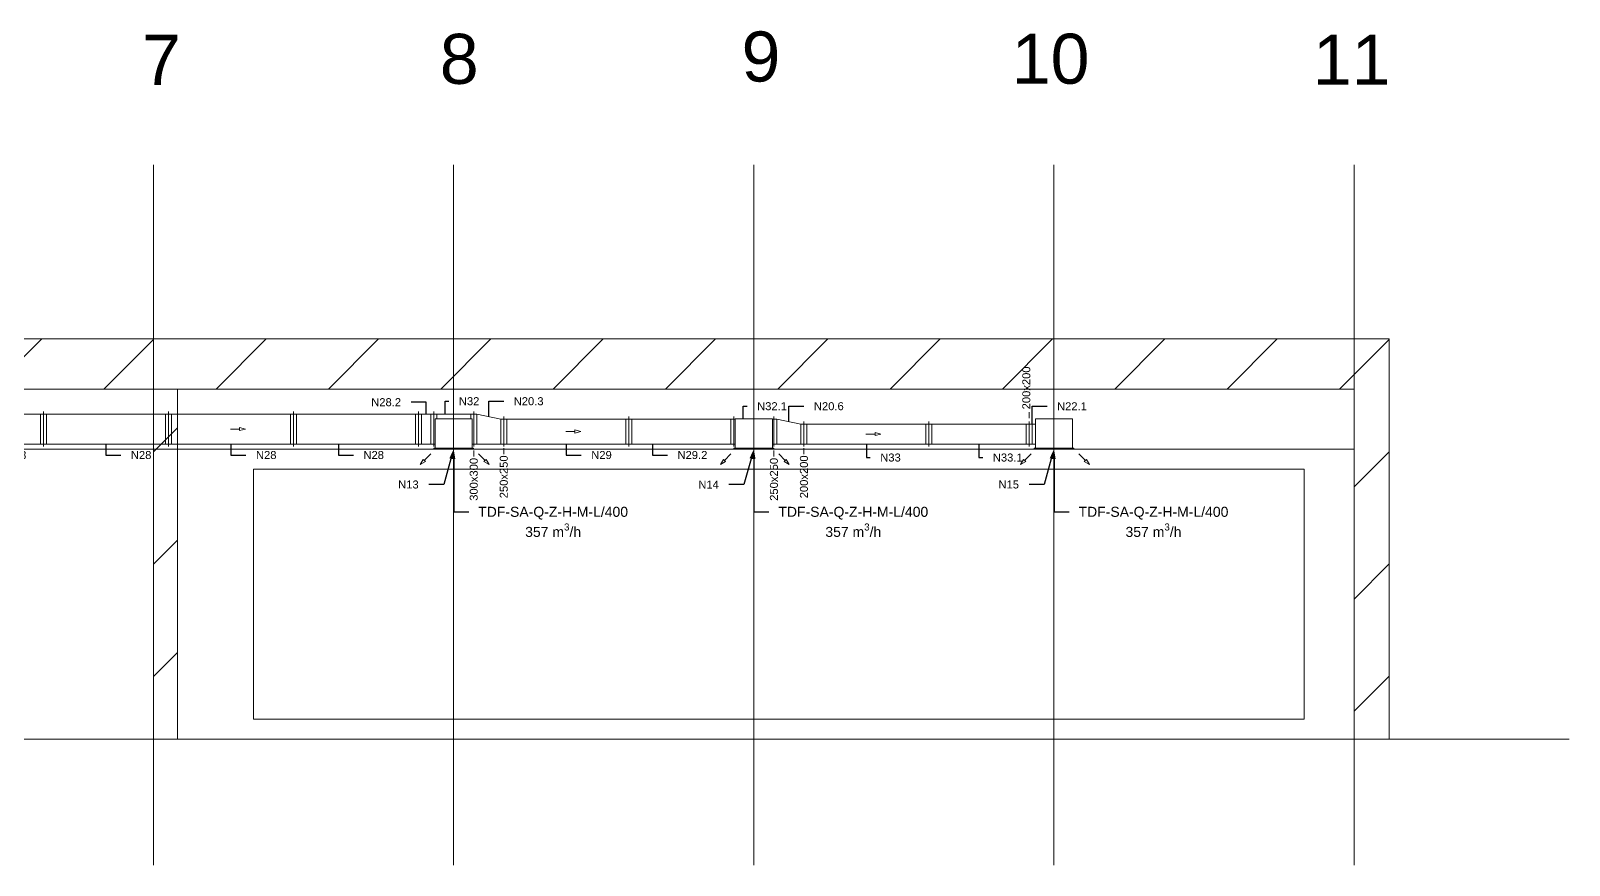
# Model space of a CAD drawing. Header units: millimetres. Extents: x 59762 to 60194, y -87842 to -87548.
# Drawn here: x 60082.45 to 60097.82, y -87686.3 to -87677.96 of the extents above; entities that cross this region are included whole.
import ezdxf
from ezdxf import colors
from ezdxf.entities.mleader import LeaderData, LeaderLine
from ezdxf.math import Vec2, Vec3

# ---------------------------------------------------------------- set-up
doc = ezdxf.new("R2010")
doc.units = ezdxf.units.MM
doc.linetypes.add('JIS_02_1.2', pattern=[2.5, 1.25, -1.25])
for name, color, linetype, lineweight in [('kanały', 7, 'Continuous', 20), ('nawi. strzałki', 150, 'Continuous', 20), ('Nawiew opis', 150, 'Continuous', 20), ('opisy', 7, 'Continuous', 13), ('wymiary', 7, 'Continuous', 13)]:
    doc.layers.add(name, color=color, linetype=linetype, lineweight=lineweight)
doc.layers.add('osie', color=7, linetype='JIS_02_1.2', lineweight=5, transparency=0.7)
doc.layers.add('podkład', color=7, linetype='Continuous', lineweight=13, transparency=0.7)
doc.styles.get("Standard").update_dxf_attribs({"font": 'arial.ttf', "height": 0.02})
doc.styles.add('styl1', font='arial.ttf', dxfattribs={"height": 0.08})

# ---------------------------------------------------------------- blocks, each defined once
blk = doc.blocks.new('_None')

msp = doc.modelspace()

# ---------------------------------------------------------------- hatches: boundary and pattern name
at = {"layer": 'podkład'}
h = msp.add_hatch(dxfattribs=at)
h.set_pattern_fill('ANSI31', color=256, scale=0.25)
h.set_pattern_definition([(45, (57057.739, -93655.8721), (-0.56126601, 0.56126601), [])])
h.paths.add_polyline_path([(60065.673773, -87681.63965), (60065.673773, -87681.03965), (60065.323773, -87681.03965), (60065.323773, -87681.63965), (60065.323773, -87685.03965), (60065.673773, -87685.03965)])
h.paths.add_polyline_path([(60077.673773, -87681.63965), (60077.433773, -87681.63965), (60077.433773, -87685.03965), (60077.673773, -87685.03965)])
h.paths.add_polyline_path([(60083.913773, -87681.63965), (60083.673773, -87681.63965), (60083.673773, -87685.03965), (60083.913773, -87685.03965)])
h.paths.add_polyline_path([(60077.433773, -87681.03965), (60065.673773, -87681.03965), (60065.673773, -87681.53965), (60077.433773, -87681.53965)])
h.paths.add_polyline_path([(60077.673773, -87681.03965), (60077.433773, -87681.03965), (60077.433773, -87681.53965), (60077.673773, -87681.53965)])
h.paths.add_polyline_path([(60083.673773, -87681.03965), (60077.673773, -87681.03965), (60077.673773, -87681.53965), (60083.673773, -87681.53965)])
h.paths.add_polyline_path([(60095.673773, -87681.03965), (60083.913773, -87681.03965), (60083.913773, -87681.53965), (60095.673773, -87681.53965)])
h.paths.add_polyline_path([(60096.023773, -87681.63965), (60096.023773, -87681.03965), (60095.673773, -87681.03965), (60095.673773, -87681.63965), (60095.673773, -87685.03965), (60096.023773, -87685.03965)])

# ---------------------------------------------------------------- linework, layer by layer
at = {"layer": 'kanały', "ltscale": 20}
for p, q in [((60081.323773, -87681.78965), (60082.573773, -87681.78965)), ((60082.543773, -87681.78965), (60082.543773, -87682.08965)), ((60082.573773, -87681.78965), (60082.573773, -87681.76465)), ((60082.573773, -87681.78965), (60082.573773, -87681.76465)), ((60082.573773, -87681.78965), (60082.573773, -87682.08965)), ((60082.573773, -87681.78965), (60083.823773, -87681.78965)), ((60082.573773, -87681.78965), (60082.573773, -87682.08965)), ((60082.603773, -87681.78965), (60082.603773, -87682.08965)), ((60083.793773, -87681.78965), (60083.793773, -87682.08965)), ((60083.823773, -87681.78965), (60083.823773, -87681.76465)), ((60083.823773, -87681.78965), (60083.823773, -87681.76465)), ((60083.823773, -87681.78965), (60083.823773, -87682.08965)), ((60083.823773, -87681.78965), (60085.073773, -87681.78965)), ((60083.823773, -87681.78965), (60083.823773, -87682.08965)), ((60083.853773, -87681.78965), (60083.853773, -87682.08965)), ((60085.043773, -87681.78965), (60085.043773, -87682.08965)), ((60085.073773, -87681.78965), (60085.073773, -87681.76465)), ((60085.073773, -87681.78965), (60085.073773, -87681.76465)), ((60085.073773, -87681.78965), (60085.073773, -87682.08965)), ((60085.073773, -87681.78965), (60086.323773, -87681.78965)), ((60085.073773, -87681.78965), (60085.073773, -87682.08965)), ((60085.103773, -87681.78965), (60085.103773, -87682.08965)), ((60086.293773, -87681.78965), (60086.293773, -87682.08965)), ((60086.323773, -87681.78965), (60086.323773, -87681.76465)), ((60086.323773, -87681.78965), (60086.323773, -87682.08965)), ((60086.474773, -87681.78965), (60086.474773, -87681.76465)), ((60086.474773, -87681.78965), (60086.874773, -87681.78965)), ((60086.474773, -87681.78965), (60086.474773, -87682.08965)), ((60086.504773, -87681.78965), (60086.504773, -87681.83665)), ((60086.844773, -87681.78965), (60086.844773, -87681.83665)), ((60086.874773, -87681.78965), (60086.874773, -87681.76465)), ((60086.874773, -87681.78965), (60086.874773, -87682.08965)), ((60087.174773, -87681.83965), (60087.174773, -87681.81465)), ((60087.174773, -87681.83965), (60088.424773, -87681.83965)), ((60087.174773, -87681.83965), (60087.174773, -87682.08965)), ((60087.204773, -87681.83965), (60087.204773, -87682.08965)), ((60088.394773, -87681.83965), (60088.394773, -87682.08965)), ((60088.424773, -87681.83965), (60088.424773, -87681.81465)), ((60088.424773, -87681.83965), (60088.424773, -87681.81465)), ((60088.424773, -87681.83965), (60088.424773, -87682.08965)), ((60088.424773, -87681.83965), (60089.474773, -87681.83965)), ((60088.424773, -87681.83965), (60088.424773, -87682.08965)), ((60088.454773, -87681.83965), (60088.454773, -87682.08965)), ((60089.444773, -87681.83965), (60089.444773, -87682.08965)), ((60089.474773, -87681.83965), (60089.474773, -87681.81465)), ((60089.474773, -87681.83965), (60089.474773, -87681.81465)), ((60089.474773, -87681.83965), (60089.474773, -87682.08965)), ((60089.474773, -87681.83965), (60089.474773, -87682.08965)), ((60089.874773, -87681.83965), (60089.874773, -87681.81465)), ((60089.874773, -87681.83965), (60089.874773, -87682.08965)), ((60081.323773, -87682.08965), (60082.573773, -87682.08965)), ((60082.573773, -87682.11465), (60082.573773, -87682.08965)), ((60082.573773, -87682.08965), (60083.823773, -87682.08965)), ((60082.573773, -87682.11465), (60082.573773, -87682.08965)), ((60083.823773, -87682.11465), (60083.823773, -87682.08965)), ((60083.823773, -87682.08965), (60085.073773, -87682.08965)), ((60083.823773, -87682.11465), (60083.823773, -87682.08965)), ((60085.073773, -87682.11465), (60085.073773, -87682.08965)), ((60085.073773, -87682.08965), (60086.323773, -87682.08965)), ((60085.073773, -87682.11465), (60085.073773, -87682.08965)), ((60086.323773, -87682.11465), (60086.323773, -87682.08965)), ((60086.474773, -87682.08965), (60086.488773, -87682.08965)), ((60086.474773, -87682.11465), (60086.474773, -87682.08965)), ((60086.860773, -87682.08965), (60086.874773, -87682.08965)), ((60086.874773, -87682.11465), (60086.874773, -87682.08965)), ((60087.174773, -87682.08965), (60088.424773, -87682.08965)), ((60087.174773, -87682.11465), (60087.174773, -87682.08965)), ((60088.424773, -87682.11465), (60088.424773, -87682.08965)), ((60088.424773, -87682.08965), (60089.474773, -87682.08965)), ((60088.424773, -87682.11465), (60088.424773, -87682.08965)), ((60089.474773, -87682.11465), (60089.474773, -87682.08965)), ((60089.474773, -87682.08965), (60089.488773, -87682.08965)), ((60089.474773, -87682.11465), (60089.474773, -87682.08965)), ((60089.860773, -87682.08965), (60089.874773, -87682.08965)), ((60089.874773, -87682.11465), (60089.874773, -87682.08965))]:
    msp.add_line(p, q, dxfattribs=at)
at = {"layer": 'kanały', "color": 7, "ltscale": 20}
for p, q in [((60086.323773, -87681.78965), (60086.323773, -87681.76465)), ((60086.323773, -87681.78965), (60086.474773, -87681.78965)), ((60086.323773, -87681.78965), (60086.323773, -87682.08965)), ((60086.353773, -87681.78965), (60086.353773, -87682.08965)), ((60086.444773, -87681.78965), (60086.444773, -87682.08965)), ((60086.474773, -87681.78965), (60086.474773, -87681.76465)), ((60086.474773, -87681.78965), (60086.474773, -87682.08965)), ((60086.874773, -87681.76465), (60086.874773, -87681.78965)), ((60086.874773, -87682.08965), (60086.874773, -87681.78965)), ((60086.904773, -87681.78965), (60086.874773, -87681.78965)), ((60086.904773, -87682.08965), (60086.904773, -87681.78965)), ((60086.904773, -87681.78965), (60087.144773, -87681.83965)), ((60087.144773, -87681.83965), (60087.144773, -87682.08965)), ((60087.174773, -87681.83965), (60087.174773, -87681.81465)), ((60087.174773, -87681.83965), (60087.174773, -87682.08965)), ((60089.874773, -87681.81465), (60089.874773, -87681.83965)), ((60089.874773, -87682.08965), (60089.874773, -87681.83965)), ((60089.904773, -87681.83965), (60089.874773, -87681.83965)), ((60089.904773, -87682.08965), (60089.904773, -87681.83965)), ((60089.904773, -87681.83965), (60090.144773, -87681.88965)), ((60090.174773, -87681.88965), (60090.174773, -87681.86465)), ((60090.174773, -87681.88965), (60090.174773, -87681.86465)), ((60091.424773, -87681.88965), (60091.424773, -87681.86465)), ((60091.424773, -87681.88965), (60091.424773, -87681.86465)), ((60092.424773, -87681.88965), (60092.424773, -87681.86465)), ((60092.424773, -87681.88965), (60092.424773, -87681.86465)), ((60090.144773, -87681.88965), (60090.144773, -87682.08965)), ((60090.174773, -87681.88965), (60090.174773, -87682.08965)), ((60090.174773, -87681.88965), (60091.424773, -87681.88965)), ((60090.174773, -87681.88965), (60090.174773, -87682.08965)), ((60090.204773, -87681.88965), (60090.204773, -87682.08965)), ((60091.394773, -87681.88965), (60091.394773, -87682.08965)), ((60091.424773, -87681.88965), (60091.424773, -87682.08965)), ((60091.424773, -87681.88965), (60092.424773, -87681.88965)), ((60091.424773, -87681.88965), (60091.424773, -87682.08965)), ((60091.454773, -87681.88965), (60091.454773, -87682.08965)), ((60092.394773, -87681.88965), (60092.394773, -87682.08965)), ((60092.424773, -87681.88965), (60092.424773, -87682.08965)), ((60092.454773, -87681.88965), (60092.424773, -87681.88965)), ((60092.424773, -87681.88965), (60092.424773, -87682.08965)), ((60092.454773, -87682.08965), (60092.454773, -87681.88965)), ((60086.323773, -87682.08965), (60086.474773, -87682.08965)), ((60086.323773, -87682.11465), (60086.323773, -87682.08965)), ((60086.474773, -87682.11465), (60086.474773, -87682.08965)), ((60086.874773, -87682.08965), (60086.874773, -87682.11465)), ((60086.904773, -87682.08965), (60086.874773, -87682.08965)), ((60086.904773, -87682.08965), (60087.144773, -87682.08965)), ((60087.174773, -87682.11465), (60087.174773, -87682.08965)), ((60089.874773, -87682.08965), (60089.874773, -87682.11465)), ((60089.904773, -87682.08965), (60089.874773, -87682.08965)), ((60089.904773, -87682.08965), (60090.144773, -87682.08965)), ((60090.174773, -87682.11465), (60090.174773, -87682.08965)), ((60090.174773, -87682.08965), (60091.424773, -87682.08965)), ((60090.174773, -87682.11465), (60090.174773, -87682.08965)), ((60091.424773, -87682.11465), (60091.424773, -87682.08965)), ((60091.424773, -87682.08965), (60092.424773, -87682.08965)), ((60091.424773, -87682.11465), (60091.424773, -87682.08965)), ((60092.424773, -87682.11465), (60092.424773, -87682.08965)), ((60092.424773, -87682.08965), (60092.454773, -87682.08965)), ((60092.424773, -87682.11465), (60092.424773, -87682.08965))]:
    msp.add_line(p, q, dxfattribs=at)
at = {"layer": 'kanały'}
for p, q in [((60086.488773, -87682.13165), (60086.488773, -87681.83665)), ((60086.488773, -87681.83665), (60086.860773, -87681.83665)), ((60086.860773, -87681.83665), (60086.860773, -87682.13165)), ((60089.474773, -87681.83965), (60089.488773, -87681.83965)), ((60089.488773, -87682.13165), (60089.488773, -87681.83665)), ((60089.488773, -87681.83665), (60089.860773, -87681.83665)), ((60089.860773, -87681.83665), (60089.860773, -87682.13165)), ((60089.874773, -87681.83965), (60089.860773, -87681.83965)), ((60092.488773, -87682.13165), (60092.488773, -87681.83665)), ((60092.488773, -87681.83665), (60092.860773, -87681.83665)), ((60092.860773, -87681.83665), (60092.860773, -87682.13165)), ((60092.454773, -87681.88965), (60092.488773, -87681.88965)), ((60086.873773, -87682.13165), (60086.475773, -87682.13165)), ((60086.475773, -87682.13165), (60086.475773, -87682.13965)), ((60086.475773, -87682.13965), (60086.873773, -87682.13965)), ((60086.860773, -87682.13165), (60086.488773, -87682.13165)), ((60086.873773, -87682.13965), (60086.873773, -87682.13165)), ((60089.873773, -87682.13165), (60089.475773, -87682.13165)), ((60089.475773, -87682.13165), (60089.475773, -87682.13965)), ((60089.475773, -87682.13965), (60089.873773, -87682.13965)), ((60089.860773, -87682.13165), (60089.488773, -87682.13165)), ((60089.873773, -87682.13965), (60089.873773, -87682.13165)), ((60092.454773, -87682.08965), (60092.488773, -87682.08965)), ((60092.873773, -87682.13165), (60092.475773, -87682.13165)), ((60092.475773, -87682.13165), (60092.475773, -87682.13965)), ((60092.475773, -87682.13965), (60092.873773, -87682.13965)), ((60092.860773, -87682.13165), (60092.488773, -87682.13165)), ((60092.873773, -87682.13965), (60092.873773, -87682.13165))]:
    msp.add_line(p, q, dxfattribs=at)
at = {"layer": 'kanały', "color": 7}
for p, q in [((60087.144773, -87681.83965), (60087.174773, -87681.83965)), ((60090.144773, -87681.88965), (60090.174773, -87681.88965)), ((60087.144773, -87682.08965), (60087.174773, -87682.08965)), ((60090.144773, -87682.08965), (60090.174773, -87682.08965))]:
    msp.add_line(p, q, dxfattribs=at)
at = {"layer": 'nawi. strzałki', "color": 7, "ltscale": 20}
for p, q in [((60084.443773, -87681.93965), (60084.535817, -87681.93965)), ((60084.593773, -87681.93965), (60084.535817, -87681.92412)), ((60084.535817, -87681.92412), (60084.535817, -87681.955179)), ((60084.593773, -87681.93965), (60084.535817, -87681.955179)), ((60087.794773, -87681.96465), (60087.886817, -87681.96465)), ((60087.944773, -87681.96465), (60087.886817, -87681.94912)), ((60087.886817, -87681.94912), (60087.886817, -87681.980179)), ((60087.944773, -87681.96465), (60087.886817, -87681.980179)), ((60090.794773, -87681.98965), (60090.886817, -87681.98965)), ((60090.944773, -87681.98965), (60090.886817, -87681.97412)), ((60090.886817, -87681.97412), (60090.886817, -87682.005179)), ((60090.944773, -87681.98965), (60090.886817, -87682.005179)), ((60086.340209, -87682.295213), (60086.370209, -87682.243251)), ((60086.340209, -87682.295213), (60086.392171, -87682.265213)), ((60086.392171, -87682.265213), (60086.370209, -87682.243251)), ((60086.446275, -87682.189147), (60086.38119, -87682.254232)), ((60086.92327, -87682.189147), (60086.988356, -87682.254232)), ((60086.999336, -87682.243251), (60086.977375, -87682.265213)), ((60087.029336, -87682.295213), (60086.977375, -87682.265213)), ((60087.029336, -87682.295213), (60086.999336, -87682.243251)), ((60089.340209, -87682.295213), (60089.370209, -87682.243251)), ((60089.340209, -87682.295213), (60089.392171, -87682.265213)), ((60089.392171, -87682.265213), (60089.370209, -87682.243251)), ((60089.446275, -87682.189147), (60089.38119, -87682.254232)), ((60089.92327, -87682.189147), (60089.988356, -87682.254232)), ((60089.999336, -87682.243251), (60089.977375, -87682.265213)), ((60090.029336, -87682.295213), (60089.977375, -87682.265213)), ((60090.029336, -87682.295213), (60089.999336, -87682.243251)), ((60092.340209, -87682.295213), (60092.370209, -87682.243251)), ((60092.340209, -87682.295213), (60092.392171, -87682.265213)), ((60092.392171, -87682.265213), (60092.370209, -87682.243251)), ((60092.446275, -87682.189147), (60092.38119, -87682.254232)), ((60092.92327, -87682.189147), (60092.988356, -87682.254232)), ((60092.999336, -87682.243251), (60092.977375, -87682.265213)), ((60093.029336, -87682.295213), (60092.977375, -87682.265213)), ((60093.029336, -87682.295213), (60092.999336, -87682.243251))]:
    msp.add_line(p, q, dxfattribs=at)
at = {"layer": 'osie', "linetype": 'Continuous'}
for p, q in [((60083.673773, -87686.29965), (60083.673773, -87679.29965)), ((60086.673773, -87686.29965), (60086.673773, -87679.29965)), ((60089.673773, -87686.29965), (60089.673773, -87679.29965)), ((60092.673773, -87686.29965), (60092.673773, -87679.29965)), ((60095.673773, -87686.29965), (60095.673773, -87679.29965)), ((60062.823773, -87681.03965), (60096.023773, -87681.03965)), ((60062.823773, -87685.03965), (60097.823773, -87685.03965))]:
    msp.add_line(p, q, dxfattribs=at)
at = {"layer": 'podkład'}
for p, q in [((60065.673773, -87681.03965), (60095.673773, -87681.03965)), ((60095.673773, -87681.03965), (60096.023773, -87681.03965)), ((60096.023773, -87681.63965), (60096.023773, -87681.03965)), ((60065.673773, -87681.53965), (60095.673773, -87681.53965)), ((60083.673773, -87681.63965), (60083.673773, -87681.53965)), ((60083.913773, -87681.63965), (60083.913773, -87681.53965)), ((60095.673773, -87681.63965), (60095.673773, -87681.53965)), ((60083.673773, -87685.03965), (60083.673773, -87681.63965)), ((60083.913773, -87685.03965), (60083.913773, -87681.63965)), ((60095.673773, -87685.03965), (60095.673773, -87681.63965)), ((60096.023773, -87685.03965), (60096.023773, -87681.63965)), ((60065.673773, -87682.13965), (60095.673773, -87682.13965)), ((60086.904773, -87682.08965), (60087.207601, -87682.08965)), ((60065.673773, -87685.03965), (60095.673773, -87685.03965)), ((60095.673773, -87685.03965), (60096.023773, -87685.03965))]:
    msp.add_line(p, q, dxfattribs=at)
msp.add_lwpolyline([(60095.173773, -87682.33965), (60084.673773, -87682.33965), (60084.673773, -87684.83965), (60095.173773, -87684.83965)], close=True, dxfattribs=at)
at = {"layer": 'wymiary', "color": 7}
for p, q in [((60092.424773, -87681.830621), (60092.424773, -87681.770265)), ((60086.874773, -87682.215677), (60086.874773, -87682.155321)), ((60087.174773, -87682.190677), (60087.174773, -87682.130321)), ((60089.874773, -87682.215677), (60089.874773, -87682.155321)), ((60090.174773, -87682.190677), (60090.174773, -87682.130321))]:
    msp.add_line(p, q, dxfattribs=at)

# ---------------------------------------------------------------- texts
at = {"layer": 'opisy', "char_height": 0.5, "attachment_point": 1}
for s, insert in [('7 ', (60083.559511, -87677.999296)), ('8 ', (60086.535922, -87677.989289)), ('9 ', (60089.551757, -87677.966296)), ('10 ', (60092.25221, -87677.98824)), ('11 ', (60095.261234, -87677.998364))]:
    msp.add_mtext_dynamic_manual_height_columns(s, width=0.9375, gutter_width=4.6875, heights=[0], dxfattribs=dict(at, insert=insert))
at = {"layer": 'wymiary', "color": 7, "ltscale": 20, "char_height": 0.08, "attachment_point": 1, "rotation": 90, "style": 'styl1'}
for s, insert in [('200x200', (60092.357473, -87681.743006)), ('300x300', (60086.83506, -87682.656879)), ('250x250', (60087.13506, -87682.631879)), ('250x250', (60089.83506, -87682.656879)), ('200x200', (60090.13506, -87682.631879))]:
    msp.add_mtext_dynamic_manual_height_columns(s, width=0.44264358, gutter_width=1, heights=[0], dxfattribs=dict(at, insert=insert))

# ---------------------------------------------------------------- leaders
at = {"layer": 'Nawiew opis', "color": 7, "ltscale": 20}
ml = msp.add_multileader_mtext('Standard', dxfattribs=at)
ml.set_content('\\A1;TDF-SA-Q-Z-H-M-L/400\\P357 m{\\H0.7x;\\S3^ ;}/h', color=7, style='styl1')
ml.set_leader_properties()
ml.build(insert=Vec2(0, 0))
ml.multileader.update_dxf_attribs({"dogleg_length": 0.3, "arrow_head_size": 0.1})
ctx = ml.context
ctx.base_point, ctx.char_height, ctx.arrow_head_size, ctx.landing_gap_size, ctx.plane_origin = Vec3(60086.824773, -87682.768038), 0.1, 0.1, 0.1, Vec3(60086.734773, -87681.90165)
ctx.text_align_type = 1
notes = []
notes.append((ctx, [(0, (1, 1, 0), (60086.674773, -87682.768038), (1, 0), 0.15, [(0, [(60086.674773, -87682.13965)], 0, [])])]))
ctx.mtext.insert, ctx.mtext.alignment, ctx.mtext.flow_direction = Vec3(60087.668736, -87682.717151), 2, 5
ml = msp.add_multileader_mtext('Standard', dxfattribs=at)
ml.set_content('\\A1;TDF-SA-Q-Z-H-M-L/400\\P357 m{\\H0.7x;\\S3^ ;}/h', color=7, style='styl1')
ml.set_leader_properties()
ml.build(insert=Vec2(0, 0))
ml.multileader.update_dxf_attribs({"dogleg_length": 0.3, "arrow_head_size": 0.1})
ctx = ml.context
ctx.base_point, ctx.char_height, ctx.arrow_head_size, ctx.landing_gap_size, ctx.plane_origin = Vec3(60089.824773, -87682.768038), 0.1, 0.1, 0.1, Vec3(60089.734773, -87681.90165)
ctx.text_align_type = 1
notes.append((ctx, [(0, (1, 1, 0), (60089.674773, -87682.768038), (1, 0), 0.15, [(0, [(60089.674773, -87682.13965)], 0, [])])]))
ctx.mtext.insert, ctx.mtext.alignment, ctx.mtext.flow_direction = Vec3(60090.668736, -87682.717151), 2, 5
ml = msp.add_multileader_mtext('Standard', dxfattribs=at)
ml.set_content('\\A1;TDF-SA-Q-Z-H-M-L/400\\P357 m{\\H0.7x;\\S3^ ;}/h', color=7, style='styl1')
ml.set_leader_properties()
ml.build(insert=Vec2(0, 0))
ml.multileader.update_dxf_attribs({"dogleg_length": 0.3, "arrow_head_size": 0.1})
ctx = ml.context
ctx.base_point, ctx.char_height, ctx.arrow_head_size, ctx.landing_gap_size, ctx.plane_origin = Vec3(60092.824773, -87682.768038), 0.1, 0.1, 0.1, Vec3(60092.734773, -87681.90165)
ctx.text_align_type = 1
notes.append((ctx, [(0, (1, 1, 0), (60092.674773, -87682.768038), (1, 0), 0.15, [(0, [(60092.674773, -87682.13965)], 0, [])])]))
ctx.mtext.insert, ctx.mtext.alignment, ctx.mtext.flow_direction = Vec3(60093.668736, -87682.717151), 2, 5
at = {"layer": 'wymiary'}
ml = msp.add_multileader_mtext('Standard', dxfattribs=at)
ml.set_content('N28.2', color=256, style='styl1')
ml.set_leader_properties()
ml.set_arrow_properties(name='NONE')
ml.build(insert=Vec2(0, 0))
ml.multileader.update_dxf_attribs({"dogleg_length": 0.15, "arrow_head_size": 0.1})
ctx = ml.context
ctx.base_point, ctx.char_height, ctx.arrow_head_size, ctx.landing_gap_size, ctx.plane_origin = Vec3(60085.764953, -87681.671993), 0.08, 0.1, 0.1, Vec3(60086.29435, -87682.362415)
ctx.text_align_type = 2
notes.append((ctx, [(0, (1, 1, 0), (60086.398773, -87681.671993), (-1, 0), 0.15, [(0, [(60086.398773, -87681.78965)], 0, [])])]))
ctx.mtext.insert, ctx.mtext.width, ctx.mtext.alignment, ctx.mtext.flow_direction = Vec3(60086.148773, -87681.631311), 0.51353508, 3, 5
ml = msp.add_multileader_mtext('Standard', dxfattribs=at)
ml.set_content('N32', color=256, style='styl1')
ml.set_leader_properties()
ml.set_arrow_properties(name='NONE')
ml.build(insert=Vec2(0, 0))
ml.multileader.update_dxf_attribs({"dogleg_length": 0.15, "arrow_head_size": 0.1})
ctx = ml.context
ctx.base_point, ctx.char_height, ctx.arrow_head_size, ctx.landing_gap_size, ctx.plane_origin = Vec3(60086.626535, -87681.662239), 0.08, 0.1, 0.1, Vec3(60086.33661, -87682.362415)
notes.append((ctx, [(1, (1, 1, 0), (60086.58831, -87681.662239), (1, 0), 0.038225, [(0, [(60086.58831, -87681.78965)], 0, [])])]))
ctx.mtext.insert, ctx.mtext.width, ctx.mtext.flow_direction = Vec3(60086.726535, -87681.621529), 0.51353508, 5
ml = msp.add_multileader_mtext('Standard', dxfattribs=at)
ml.set_content('N20.3', color=256, style='styl1')
ml.set_leader_properties()
ml.set_arrow_properties(name='NONE')
ml.build(insert=Vec2(0, 0))
ml.multileader.update_dxf_attribs({"dogleg_length": 0.15, "arrow_head_size": 0.1})
ctx = ml.context
ctx.base_point, ctx.char_height, ctx.arrow_head_size, ctx.landing_gap_size, ctx.plane_origin = Vec3(60087.174773, -87681.662239), 0.08, 0.1, 0.1, Vec3(60086.92035, -87682.374915)
notes.append((ctx, [(1, (1, 1, 0), (60087.024773, -87681.662239), (1, 0), 0.15, [(0, [(60087.024773, -87681.81465)], 0, [])])]))
ctx.mtext.insert, ctx.mtext.width, ctx.mtext.flow_direction = Vec3(60087.274773, -87681.621529), 0.51353508, 5
ml = msp.add_multileader_mtext('Standard', dxfattribs=at)
ml.set_content('N32.1', color=256, style='styl1')
ml.set_leader_properties()
ml.set_arrow_properties(name='NONE')
ml.build(insert=Vec2(0, 0))
ml.multileader.update_dxf_attribs({"dogleg_length": 0.15, "arrow_head_size": 0.1})
ctx = ml.context
ctx.base_point, ctx.char_height, ctx.arrow_head_size, ctx.landing_gap_size, ctx.plane_origin = Vec3(60089.607412, -87681.712239), 0.08, 0.1, 0.1, Vec3(60089.317487, -87682.412415)
notes.append((ctx, [(1, (1, 1, 0), (60089.569187, -87681.712239), (1, 0), 0.038225, [(0, [(60089.569187, -87681.83965)], 0, [])])]))
ctx.mtext.insert, ctx.mtext.width, ctx.mtext.flow_direction = Vec3(60089.707412, -87681.671529), 0.51353508, 5
ml = msp.add_multileader_mtext('Standard', dxfattribs=at)
ml.set_content('N20.6', color=256, style='styl1')
ml.set_leader_properties()
ml.set_arrow_properties(name='NONE')
ml.build(insert=Vec2(0, 0))
ml.multileader.update_dxf_attribs({"dogleg_length": 0.15, "arrow_head_size": 0.1})
ctx = ml.context
ctx.base_point, ctx.char_height, ctx.arrow_head_size, ctx.landing_gap_size, ctx.plane_origin = Vec3(60090.174773, -87681.712239), 0.08, 0.1, 0.1, Vec3(60089.92035, -87682.424915)
notes.append((ctx, [(1, (1, 1, 0), (60090.024773, -87681.712239), (1, 0), 0.15, [(0, [(60090.024773, -87681.86465)], 0, [])])]))
ctx.mtext.insert, ctx.mtext.width, ctx.mtext.flow_direction = Vec3(60090.274773, -87681.671556), 0.51353508, 5
ml = msp.add_multileader_mtext('Standard', dxfattribs=at)
ml.set_content('N22.1', color=256, style='styl1')
ml.set_leader_properties()
ml.set_arrow_properties(name='NONE')
ml.build(insert=Vec2(0, 0))
ml.multileader.update_dxf_attribs({"dogleg_length": 0.15, "arrow_head_size": 0.1})
ctx = ml.context
ctx.base_point, ctx.char_height, ctx.arrow_head_size, ctx.landing_gap_size, ctx.plane_origin = Vec3(60092.604773, -87681.712239), 0.08, 0.1, 0.1, Vec3(60092.576624, -87682.55614)
notes.append((ctx, [(1, (1, 1, 0), (60092.454773, -87681.712239), (1, 0), 0.15, [(0, [(60092.454773, -87681.88965)], 0, [])])]))
ctx.mtext.insert, ctx.mtext.width, ctx.mtext.flow_direction = Vec3(60092.704773, -87681.672239), 0.51353508, 5
ml = msp.add_multileader_mtext('Standard', dxfattribs=at)
ml.set_content('N28', color=256, style='styl1')
ml.set_leader_properties()
ml.set_arrow_properties(name='NONE')
ml.build(insert=Vec2(0, 0))
ml.multileader.update_dxf_attribs({"dogleg_length": 0.15, "arrow_head_size": 0.1})
ctx = ml.context
ctx.base_point, ctx.char_height, ctx.arrow_head_size, ctx.landing_gap_size, ctx.plane_origin = Vec3(60082.098773, -87682.200092), 0.08, 0.1, 0.1, Vec3(60081.84435, -87682.662415)
notes.append((ctx, [(1, (1, 1, 0), (60081.948773, -87682.200092), (1, 0), 0.15, [(0, [(60081.948773, -87682.08965)], 0, [])])]))
ctx.mtext.insert, ctx.mtext.width, ctx.mtext.flow_direction = Vec3(60082.198773, -87682.15941), 0.51353508, 5
ml = msp.add_multileader_mtext('Standard', dxfattribs=at)
ml.set_content('N28', color=256, style='styl1')
ml.set_leader_properties()
ml.set_arrow_properties(name='NONE')
ml.build(insert=Vec2(0, 0))
ml.multileader.update_dxf_attribs({"dogleg_length": 0.15, "arrow_head_size": 0.1})
ctx = ml.context
ctx.base_point, ctx.char_height, ctx.arrow_head_size, ctx.landing_gap_size, ctx.plane_origin = Vec3(60083.348773, -87682.200092), 0.08, 0.1, 0.1, Vec3(60083.09435, -87682.662415)
notes.append((ctx, [(1, (1, 1, 0), (60083.198773, -87682.200092), (1, 0), 0.15, [(0, [(60083.198773, -87682.08965)], 0, [])])]))
ctx.mtext.insert, ctx.mtext.width, ctx.mtext.flow_direction = Vec3(60083.448773, -87682.15941), 0.51353508, 5
ml = msp.add_multileader_mtext('Standard', dxfattribs=at)
ml.set_content('N28', color=256, style='styl1')
ml.set_leader_properties()
ml.set_arrow_properties(name='NONE')
ml.build(insert=Vec2(0, 0))
ml.multileader.update_dxf_attribs({"dogleg_length": 0.15, "arrow_head_size": 0.1})
ctx = ml.context
ctx.base_point, ctx.char_height, ctx.arrow_head_size, ctx.landing_gap_size, ctx.plane_origin = Vec3(60084.598773, -87682.200092), 0.08, 0.1, 0.1, Vec3(60084.34435, -87682.662415)
notes.append((ctx, [(1, (1, 1, 0), (60084.448773, -87682.200092), (1, 0), 0.15, [(0, [(60084.448773, -87682.08965)], 0, [])])]))
ctx.mtext.insert, ctx.mtext.width, ctx.mtext.flow_direction = Vec3(60084.698773, -87682.15941), 0.51353508, 5
ml = msp.add_multileader_mtext('Standard', dxfattribs=at)
ml.set_content('N28', color=256, style='styl1')
ml.set_leader_properties()
ml.set_arrow_properties(name='NONE')
ml.build(insert=Vec2(0, 0))
ml.multileader.update_dxf_attribs({"dogleg_length": 0.15, "arrow_head_size": 0.1})
ctx = ml.context
ctx.base_point, ctx.char_height, ctx.arrow_head_size, ctx.landing_gap_size, ctx.plane_origin = Vec3(60085.67285, -87682.200092), 0.08, 0.1, 0.1, Vec3(60085.418428, -87682.662415)
notes.append((ctx, [(1, (1, 1, 0), (60085.52285, -87682.200092), (1, 0), 0.15, [(0, [(60085.52285, -87682.08965)], 0, [])])]))
ctx.mtext.insert, ctx.mtext.width, ctx.mtext.flow_direction = Vec3(60085.77285, -87682.15941), 0.51353508, 5
ml = msp.add_multileader_mtext('Standard', dxfattribs=at)
ml.set_content('N13', color=256, style='styl1')
ml.set_leader_properties()
ml.build(insert=Vec2(0, 0))
ml.multileader.update_dxf_attribs({"dogleg_length": 0.15, "arrow_head_size": 0.1})
ctx = ml.context
ctx.base_point, ctx.char_height, ctx.arrow_head_size, ctx.landing_gap_size, ctx.plane_origin = Vec3(60086.03334, -87682.494634), 0.08, 0.1, 0.1, Vec3(60086.978195, -87682.523415)
ctx.text_align_type = 2
notes.append((ctx, [(1, (1, 1, 0), (60086.574773, -87682.494634), (-1, 0), 0.15, [(0, [(60086.674773, -87682.13965)], 0, [])])]))
ctx.mtext.insert, ctx.mtext.width, ctx.mtext.alignment, ctx.mtext.flow_direction = Vec3(60086.324773, -87682.453924), 0.51353508, 3, 5
ml = msp.add_multileader_mtext('Standard', dxfattribs=at)
ml.set_content('N29', color=256, style='styl1')
ml.set_leader_properties()
ml.set_arrow_properties(name='NONE')
ml.build(insert=Vec2(0, 0))
ml.multileader.update_dxf_attribs({"dogleg_length": 0.15, "arrow_head_size": 0.1})
ctx = ml.context
ctx.base_point, ctx.char_height, ctx.arrow_head_size, ctx.landing_gap_size, ctx.plane_origin = Vec3(60087.949773, -87682.200092), 0.08, 0.1, 0.1, Vec3(60087.69535, -87682.662415)
notes.append((ctx, [(1, (1, 1, 0), (60087.799773, -87682.200092), (1, 0), 0.15, [(0, [(60087.799773, -87682.08965)], 0, [])])]))
ctx.mtext.insert, ctx.mtext.width, ctx.mtext.flow_direction = Vec3(60088.049773, -87682.15941), 0.51353508, 5
ml = msp.add_multileader_mtext('Standard', dxfattribs=at)
ml.set_content('N29.2', color=256, style='styl1')
ml.set_leader_properties()
ml.set_arrow_properties(name='NONE')
ml.build(insert=Vec2(0, 0))
ml.multileader.update_dxf_attribs({"dogleg_length": 0.15, "arrow_head_size": 0.1})
ctx = ml.context
ctx.base_point, ctx.char_height, ctx.arrow_head_size, ctx.landing_gap_size, ctx.plane_origin = Vec3(60088.811819, -87682.200092), 0.08, 0.1, 0.1, Vec3(60088.557397, -87682.662415)
notes.append((ctx, [(1, (1, 1, 0), (60088.661819, -87682.200092), (1, 0), 0.15, [(0, [(60088.661819, -87682.08965)], 0, [])])]))
ctx.mtext.insert, ctx.mtext.width, ctx.mtext.flow_direction = Vec3(60088.911819, -87682.15941), 0.51353508, 5
ml = msp.add_multileader_mtext('Standard', dxfattribs=at)
ml.set_content('N14', color=256, style='styl1')
ml.set_leader_properties()
ml.build(insert=Vec2(0, 0))
ml.multileader.update_dxf_attribs({"dogleg_length": 0.15, "arrow_head_size": 0.1})
ctx = ml.context
ctx.base_point, ctx.char_height, ctx.arrow_head_size, ctx.landing_gap_size, ctx.plane_origin = Vec3(60089.033668, -87682.494634), 0.08, 0.1, 0.1, Vec3(60089.978195, -87682.523415)
ctx.text_align_type = 2
notes.append((ctx, [(1, (1, 1, 0), (60089.574773, -87682.494634), (-1, 0), 0.15, [(0, [(60089.674773, -87682.13965)], 0, [])])]))
ctx.mtext.insert, ctx.mtext.width, ctx.mtext.alignment, ctx.mtext.flow_direction = Vec3(60089.324773, -87682.454634), 0.51353508, 3, 5
ml = msp.add_multileader_mtext('Standard', dxfattribs=at)
ml.set_content('N33', color=256, style='styl1')
ml.set_leader_properties()
ml.set_arrow_properties(name='NONE')
ml.build(insert=Vec2(0, 0))
ml.multileader.update_dxf_attribs({"dogleg_length": 0.15, "arrow_head_size": 0.1})
ctx = ml.context
ctx.base_point, ctx.char_height, ctx.arrow_head_size, ctx.landing_gap_size, ctx.plane_origin = Vec3(60090.837998, -87682.225092), 0.08, 0.1, 0.1, Vec3(60090.548073, -87682.662415)
notes.append((ctx, [(1, (1, 1, 0), (60090.799773, -87682.225092), (1, 0), 0.038225, [(0, [(60090.799773, -87682.08965)], 0, [])])]))
ctx.mtext.insert, ctx.mtext.width, ctx.mtext.flow_direction = Vec3(60090.937998, -87682.184383), 0.51353508, 5
ml = msp.add_multileader_mtext('Standard', dxfattribs=at)
ml.set_content('N15', color=256, style='styl1')
ml.set_leader_properties()
ml.build(insert=Vec2(0, 0))
ml.multileader.update_dxf_attribs({"dogleg_length": 0.15, "arrow_head_size": 0.1})
ctx = ml.context
ctx.base_point, ctx.char_height, ctx.arrow_head_size, ctx.landing_gap_size, ctx.plane_origin = Vec3(60092.03274, -87682.494634), 0.08, 0.1, 0.1, Vec3(60092.965195, -87682.556915)
ctx.text_align_type = 2
notes.append((ctx, [(1, (1, 1, 0), (60092.574773, -87682.494634), (-1, 0), 0.15, [(0, [(60092.674773, -87682.13965)], 0, [])])]))
ctx.mtext.insert, ctx.mtext.width, ctx.mtext.alignment, ctx.mtext.flow_direction = Vec3(60092.324773, -87682.453952), 0.51353508, 3, 5
ml = msp.add_multileader_mtext('Standard', dxfattribs=at)
ml.set_content('N33.1', color=256, style='styl1')
ml.set_leader_properties()
ml.set_arrow_properties(name='NONE')
ml.build(insert=Vec2(0, 0))
ml.multileader.update_dxf_attribs({"dogleg_length": 0.15, "arrow_head_size": 0.1})
ctx = ml.context
ctx.base_point, ctx.char_height, ctx.arrow_head_size, ctx.landing_gap_size, ctx.plane_origin = Vec3(60091.962998, -87682.225092), 0.08, 0.1, 0.1, Vec3(60091.673073, -87682.662415)
notes.append((ctx, [(1, (1, 1, 0), (60091.924773, -87682.225092), (1, 0), 0.038225, [(0, [(60091.924773, -87682.08965)], 0, [])])]))
ctx.mtext.insert, ctx.mtext.width, ctx.mtext.flow_direction = Vec3(60092.062998, -87682.184383), 0.51353508, 5
for ctx, leaders in notes:
    for number, flags, end, landing, length, lines in leaders:
        leader = LeaderData()
        leader.index, (leader.has_last_leader_line, leader.has_dogleg_vector, leader.attachment_direction) = number, flags
        leader.last_leader_point, leader.dogleg_vector, leader.dogleg_length = Vec3(end), Vec3(landing), length
        for number, points, colour, breaks in lines:
            line = LeaderLine()
            line.index, line.vertices, line.color, line.breaks = number, Vec3.list(points), colors.encode_raw_color(colour), breaks
            leader.lines.append(line)
        ctx.leaders.append(leader)

doc.saveas('drawing.dxf')
